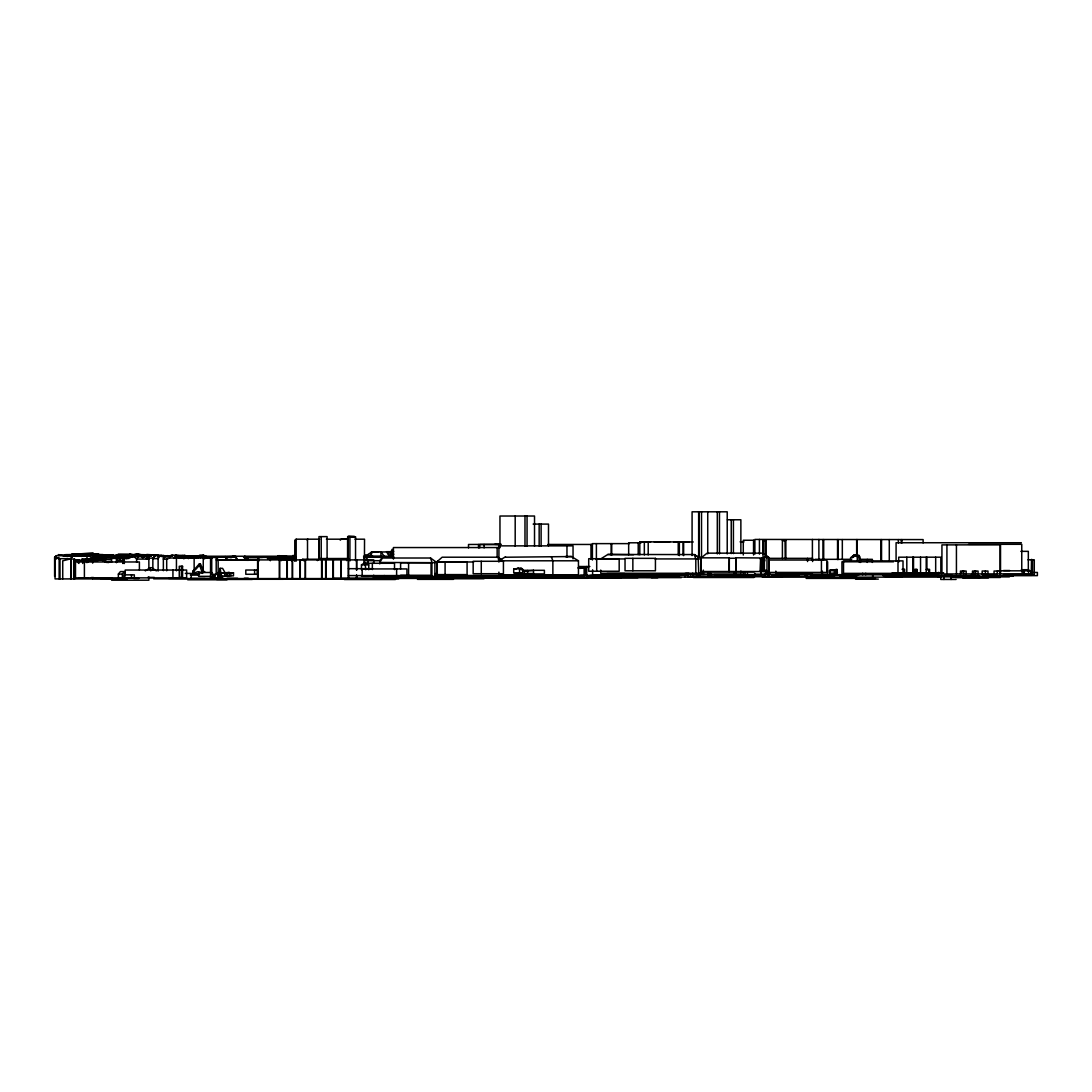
<?xml version="1.0" encoding="UTF-8"?>
<svg xmlns="http://www.w3.org/2000/svg" width="1092" height="1092" viewBox="0 0 1092 1092"><rect width="100%" height="100%" fill="white"/><g stroke="black" fill="none" stroke-linecap="round" stroke-linejoin="round"><path stroke-width="1.5" d="M319 539.189L319 559.186L318.987 536.622L327.095 536.622L327.095 558.749M141.987 557.562L146.205 556.442L148.826 558.394L148.894 568.823M435.312 573.464L434.903 576.494L434.903 562.175L438.192 561.343L434.903 562.175M853.371 557.084L853.616 555.418L858.858 555.364L860.032 557.084L860.032 562.407M119.533 561.083L119.943 559.65L122.509 561.083L117.172 561.083L119.943 559.65M225.184 572.918L222.577 568.331L220.079 568.331L218.55 577.845L210.565 577.845M505.337 557.234L571.334 556.551L565.192 556.565M783.073 540.513L785.858 540.513L785.858 558.654M370.27 556.47L372.249 551.951L390.936 551.951M86.009 560.728L87.51 555.896L90.486 555.61L91.892 558.462M245.509 556.879L250.969 557.33L249.085 556.647M729.087 571.525L729.306 557.835L700.859 557.848L700.859 571.525L769.15 571.525L769.15 557.766L762.899 553.153L707.07 553.153L701.214 557.848M73.696 578.91L73.696 560.66L74.543 558.954L70.693 559.09L72.277 555.896L90.486 555.61M86.009 558.913L82.269 558.927L81.354 560.728L73.696 560.66M389.981 553.439L392.233 549.221L393.68 551.61M390.294 557.125L391.823 554.286M761.479 571.525L761.929 557.998L764.373 557.848L764.809 560.892M174.665 558.258L175.948 555.896L189.189 555.978L191.059 556.893L188.998 556.729M179.279 558.34L180.617 555.896L185.504 556.797M188.384 558.654L189.721 556.224L196.082 557.562M183.879 558.845L185.34 556.224L180.63 556.333L198.99 556.47M91.564 559.09L93.735 555.378L96.833 556.319M169.519 557.944L171.171 555.173L175.962 555.173L184.971 557.22L182.951 557.398M174.024 558.422L175.962 555.173M128.092 556.893L129.825 554.053L143.434 555.937L151.324 555.569M92.178 558.367L93.407 556.374L146.56 556.47M760.087 571.525L760.605 557.971L736.049 557.78L735.735 571.525M137.783 557.78L139.326 555.405L151.433 555.896L140.663 555.937M144.567 555.405L143.079 557.739L144.745 555.514L150.682 555.992M391.741 554.995L390.008 552.006L392.233 552.006L393.762 554.381M346.587 560.592L348.662 558.503L350.123 560.674M852.47 557.084L853.616 555.418M149.754 555.514L147.652 558.449L146.096 558.572M379.757 560.715L382.323 557.289L367.595 557.289L365.151 560.633L379.757 560.715L379.757 563.868M169.915 556.442L155.364 555.418L152.853 558.749L158.122 558.558L160.497 555.418L168.127 556.005M72.154 557.289L72.673 554.354L74.625 554.367L71.54 554.381L71.54 557.289M317.335 560.592L319.738 558.503M123.915 577.941L123.915 574.856L134.33 574.856L134.33 577.941L118.359 577.941L118.359 574.078L120.42 571.58L124.406 571.58L125.02 577.941M122.345 577.941L122.345 574.078L124.406 571.58M364.66 556.265L365.82 554.872L368.878 554.872M192.233 557.575L192.82 556.865M974.938 571.061L972.467 573.914L972.467 571.061L978.063 571.061L978.063 573.914M962.912 571.048L960.441 573.914L960.441 571.048L966.161 571.048L966.161 573.914M192.793 573.409L192.793 571.239L199.126 564.114L200.478 564.114L203.931 571.703M195.195 569.997L200.478 564.114M155.719 555.064L150.559 555.064L147.652 558.176L152.853 558.135L155.719 555.064L163.759 556.019L161.247 556.483M766.993 571.525L766.993 557.289L767.731 556.524L768.945 557.698L768.945 571.525M764.373 571.525L764.373 557.275L767.731 556.524M340.226 540.185L341.55 538.861L348.02 538.861M65.37 555.664L56.306 555.664L54.6 557.289L54.6 576.399M130.139 556.565L107.521 557.234L108.681 556.429L132.118 556.661M200.409 557.698L203.344 555.091L207.384 556.824M189.667 557.193L198.949 557.534M86.896 562.653L89.394 560.524L91.946 560.933L89.394 560.524M107.412 556.333L108.449 555.487L108.449 556.333L113.5 555.705M177.477 555.951L179.047 555.896M319.669 539.189L296.178 539.189L294.785 540.24L294.785 561.356M306.961 539.885L307.889 539.189M66.612 555.978L63.814 555.978L69.792 556.019M852.47 557.698L855.705 555.337L859.131 557.357L853.821 555.337L850.572 557.698L850.572 561.083M244.745 556.715L249.208 556.715L247.12 557.48L248.485 560.087L259.336 560.087M70.871 556.565L71.581 556.06M145.304 570.898L150.095 567.703L151.938 567.703L156.32 570.898M230.617 557.739L231.968 557.439M600.723 558.927L607.821 554.477L694.266 554.572L698.443 557.179L694.266 554.572M196.396 557.316L199.891 555.132L203.344 555.091M366.735 556.197L366.407 557.562M271.185 558.886L278.733 557.684L281.135 559.527L291.796 559.65L289.257 557.684L270.338 557.507L270.338 560.715L268.769 557.398L243.625 557.425M505.487 556.797L498.921 560.797L578.46 560.797L578.46 574.993L498.921 574.993M361.466 569.751L361.466 564.837L365.056 562.667L368.755 564.837L368.755 569.751M551.283 556.661L552.866 560.797L552.866 574.993M277.423 556.538L278.856 555.678L284.93 556.278L278.856 555.678M67.131 556.579L69.588 555.132M280.576 556.497L282.132 555.678M300.218 560.674L302.784 559.268L320.174 559.213M782.404 558.654L782.404 540.513L783.264 540.062M829.893 573.232L829.893 570.379L835.039 570.406L836.909 569.437L836.909 573.218M829.893 570.379L836.909 569.437M225.675 557.766L231.572 557.125L227.109 557.179M164.114 556.292L161.889 556.429M284.63 558.312L294.813 556.388M273.164 558.749L283.551 558.34M211.725 574.105L211.725 557.357L212.53 557.016M211.725 557.357L217.008 557.016L218.154 561.861L218.154 575.784M55.924 558.667L59.009 557.425M182.555 556.292L185.162 555.35L175.853 555.35M165.042 556.551L167.622 555.637L169.751 556.415M167.035 556.278L172.754 555.35M355.542 560.606L355.542 536.964L347.666 536.609L347.666 559.186L347.666 539.189L348.13 542.519M354.245 536.281L347.666 536.609M111.575 562.257L111.575 557.37L112.626 557.37L112.626 558.394L117.636 556.729L141.51 556.47M122.877 563.486L123.191 558.381L123.191 563.404M108.19 556.524L113.35 554.913M181.245 556.415L182.009 556.183L176.945 556.415M190.445 574.023L197.952 571.717L202.047 572.945M229.224 557.425L234.084 556.101L237.66 560.169L248.485 560.305L244.799 556.101M175.73 556.347L178.487 555.61L182.323 556.401M513.718 569.055L521.102 567.922L522.672 569.355L522.672 572.781L513.718 572.781L513.718 569.055L516.939 569.041M62.735 578.91L62.735 560.838L71.103 558.722L70.693 578.91M179.675 556.415L182.719 555.61L187.619 556.415M96.956 560.742L100.054 559.937M86.172 559.391L92.097 557.889L105.61 557.889L99.631 559.404L86.172 559.391L86.172 560.182M76.276 554.013L69.943 555.091L74.365 554.013L93.393 553.289L79.156 553.849L79.156 555.692M274.829 558.449L289.257 557.684M263.472 557.166L262.517 556.729L277.614 556.743M533.538 573.518L524.337 573.518L524.337 571.225L533.538 570.488M285.026 558.613L289.694 557.562L296.028 557.562L293.079 558.367L296.15 558.381M126.249 558.613L128.064 558.217M100.3 556.306L113.268 554.709L105.16 556.388M111.575 561.616L108.872 561.616L108.872 562.353L101.597 559.541L92.67 561.138L95.4 561.138M218.673 576.003L229.252 575.962L229.252 572.467L226.358 573.041L226.358 575.962M127.3 557.138L129.484 556.838L125.102 557.452M220.42 575.962L220.42 573.041L229.252 572.467M126.481 557.234L129.225 557.234M86.486 555.255L98.075 554.013L91.864 555.186M190.895 557.562L195.195 557.275M278.392 555.965L278.392 556.865M108.872 561.616L106.115 562.107L108.872 562.353L106.429 562.353L100.423 559.541M364.332 557.166L393.884 557.043M372.317 551.856L368.236 554.217L368.045 557.166M274.501 558.49L281.135 557.507L281.135 560.715M106.688 556.333L105.501 556.36L108.586 555.992L95.577 556.429M116.871 555.282L120.243 554.859L103.549 556.333L104.245 556.347M67.404 555.268L71.567 554.791M72.154 555.009L88.889 554.381L86.2 554.367M669.915 541.796L654.258 541.973L655.091 541.796M579.907 568.372L584.124 567.936L584.124 575.907L546.478 575.907M110.074 557.398L113.159 557.084M376.221 557.016L379.866 556.647L366.885 556.647M100.218 555.05L102.498 554.818L98.225 554.818M211.944 556.934L213.964 556.743M93.107 556.319L99.577 556.456L98.935 554.436L87.155 554.381M227.395 572.781L224.775 573L224.775 575.839L233.497 575.839L233.497 572.781L227.395 572.781L227.395 575.839M220.42 573.041L233.497 572.781M114.851 557.016L128.788 556.292L130.439 557.739M119.765 557.016L128.788 556.292M208.326 556.743L205.91 556.934M211.343 557.166L215.342 556.852M288.22 557.589L291.851 557.343L276.617 557.507M272.891 557.589L276.59 557.343M213.745 557.466L224.734 557.043M227.6 557.043L235.886 556.51L237.66 560.278M213.8 557.097L205.883 557.466L235.886 556.51M202.511 557.275L210.592 557.07M192.793 571.239L194.144 571.171M201.406 557.152L208.149 556.934L194.24 557.166M209.732 557.452L225.184 556.715L227.027 559.991L217.062 559.991M225.184 556.715L196.656 556.934L187.701 558.217L193.325 557.766M437.264 561.902L436.855 575.484L504.381 575.484M596.027 558.995L624.501 558.927M110.551 556.729L125.389 556.197L120.243 556.21M227.873 557.234L226.795 556.688L226.795 558.108M272.782 558.394L267.404 558.449M689.298 541.973L679.361 542.001L679.361 555.637M195.577 557.152L197.87 557.111M64.756 555.965L73.109 555.869M67.663 555.91L87.51 555.896M195.877 556.333L200.614 556.265M140.936 556.142L139.189 556.019M108.258 557.043L113.336 556.975L108.818 556.374M211.739 557.261L221.144 557.138L206.388 557.166M517.922 567.922L519.533 569.396L522.672 569.355M220.652 556.784L233.865 556.756M363.581 557.261L371.184 557.152M729.087 558.285L735.735 558.217M244.103 556.947L250.355 556.893M217.704 556.824L211.684 556.879L214.837 557.316M218.223 556.824L224.542 556.811L221.54 556.729M227.423 556.797L225.375 556.811L232.378 556.824L228.815 556.811M257.139 556.77L271.089 556.784M247.993 556.879L243.489 556.879L260.196 556.784M272.7 556.784L278.31 556.743M261.438 556.784L262.353 556.784L261.247 556.784M263.295 556.852L265.806 556.879M198.703 575.088L190.445 575.143L193.12 573.778L199.713 573.778M385.544 576.494L382.459 576.494M182.432 556.865L185.681 556.784M230.849 557.179L231.832 557.166M244.062 557.234L262.421 557.411M102.307 554.941L97.406 554.954L104.941 555.077M92.097 578.91L55.064 578.91L55.064 557.207L60.005 559.172L60.005 578.91M112.626 558.394L123.191 558.381M122.877 558.476L128.979 558.462M727.422 519.765L740.867 519.765L740.867 553.576M533.155 524.092L548.498 524.092L548.498 545.986M326.399 539.189L348.02 539.189M354.996 539.189L364.537 539.189L364.428 563.295L394.512 563.281L394.512 569.587M923.109 542.915L923.109 539.585L754.886 539.434L754.886 554.122M753.63 540.253L743.283 540.253L743.283 555.009M782.404 540.513L785.858 540.513M639.803 554.859L639.803 541.837L693.256 541.973M740.089 541.85L744.034 541.85M641.14 542.792L628.664 542.792L628.664 554.709M1021.361 542.738L896.082 542.738L896.082 561.097M629.388 543.625L592.396 543.625L592.396 560.005M501.296 544.335L468.509 544.485L468.509 547.897M547.856 544.458L592.451 544.458M968.577 544.307L1021.757 544.307L1021.757 572.099M500.245 547.556L393.42 547.556L393.42 559.131M1020.829 551.351L1028.323 551.351L1028.323 572.072M375.593 551.747L378.801 551.747M391.864 554.818L389.748 551.692L386.595 551.692L389.967 556.62M67.922 555.364L58.286 554.64L61.248 555.432M71.54 554.381L98.935 554.436M65.561 554.627L73.164 554.586M98.321 554.668L103.153 554.668L104.368 556.633M78.037 554.804L87.865 554.709L87.865 555.61M694.348 554.818L695.809 558.927L695.809 573.273M71.076 555.159L76.235 555.159L65.015 555.132M97.325 555.05L111.548 555.036M116.08 555.173L124.529 555.173M93.735 555.378L78.351 555.378L81.763 556.429M100.273 555.282L103.59 555.241M131.777 555.227L148.335 555.937M853.821 555.337L855.705 555.337M102.02 555.487L108.449 555.487M160.961 555.814L164.414 555.814M105.828 556.019L111.657 555.992M171.676 555.951L155.364 555.418M189.871 556.046L195.263 556.046M295.236 556.019L283.797 556.019L286.814 556.333M92.97 556.142L103.808 556.606L102.02 555.773L108.122 555.773L109.773 556.565M163.554 556.224L172.727 556.21M177.163 556.224L200.983 556.237M204.381 556.237L282.623 556.251M363.554 556.197L390.021 556.197M176.153 556.347L178.883 556.347L176.003 556.183M189.257 556.715L189.994 557.289M226.795 556.688L233.224 556.688M189.025 557.002L193.939 557.002L189.517 556.92M205.255 556.934L233.633 556.865M250.696 556.784L295.618 556.934M377.45 557.166L381.067 556.824L381.872 557.998M243.68 557.166L252.143 557.166M291.851 557.016L292.82 557.016L292.82 555.582L295.113 555.582M501.897 559.991L498.157 557.207L442.137 557.207L436.855 561.916L473.751 561.984M194.54 557.234L201.365 557.234M247.024 557.466L257.93 557.466L259.336 559.964M364.196 557.698L366.857 557.166M116.161 557.985L104.382 557.985L99.631 559.568L111.425 559.568M111.575 557.37L117.458 557.944L117.458 561.738M212.517 557.985L166.694 557.985L166.694 570.816M244.581 558.053L248.089 558.067M436.008 561.957L430.548 558.012L382.459 558.012L379.757 562.462L434.916 562.68M768.468 558.34L812.625 558.34L812.625 561.547M244.594 558.558L247.638 558.558M318.973 558.558L348.662 558.503M58.968 558.667L71.103 558.667L71.103 578.91L70.98 575.58M70.352 558.913L71.103 558.913M655.063 558.927L701.214 558.927L701.214 573.273M55.064 557.207L60.005 559.172M124.324 563.54L124.324 558.544L133.988 556.442L136.636 559.09L148.894 559.09L148.826 558.394M815.028 559.322L851.733 559.322M860.032 559.322L872.358 559.336L872.358 562.421M79.279 560.059L74.693 559.759L75.717 560.728L79.279 560.059L78.255 559.759L78.255 562.953M216.189 559.896L373.737 559.896L373.737 563.295M1028.036 559.814L1034.274 559.814L1034.274 574.651L1003.425 574.651M89.994 560.182L78.911 560.182L78.911 563.458M768.932 560.032L826.862 560.032L826.862 572.426L767.253 572.426M893.543 561.793L841.946 561.793L841.946 574.092L893.543 574.092M106.538 562.325L109.145 562.325M361.466 564.837L368.755 564.837M578.623 566.516L589.871 566.516M580.48 567.048L587.66 567.048M577.859 567.922L584.124 567.936M348.416 568.673L372.468 568.673M362.175 568.932L406.92 568.932L406.92 575.58L348.416 575.58M902.06 569.301L904.599 569.301L904.599 573.491M926.207 569.423L929.579 569.423L929.579 573.491M1021.334 569.71L1028.828 569.71L1028.828 572.072M522.276 570.311L544.403 570.311L544.403 573.914L514.264 573.914M835.039 570.543L829.401 570.543L829.401 573.232L837.455 573.204L836.909 570.461M1003.521 570.529L1009.731 570.529M999.248 570.829L1030.725 570.829L1030.725 573.86L941.932 573.969L941.932 544.894L1000.518 544.812L1000.518 573.914M702.156 571.853L753.889 571.853M201.747 572.194L205.16 572.194M1033.769 572.454L1037.4 572.454L1037.4 575.634L1012.871 575.634M211.998 572.495L198.621 572.495L198.621 576.344L211.998 576.344M217.977 572.495L220.338 572.495M892.246 572.85L943.638 572.781M930.247 573L943.051 573M904.012 573.355L843.529 573.382L843.529 560.892L903.016 560.892L903.016 573.382M934.124 573.327L936.718 573.327M185.353 573.423L191.209 573.423L191.209 578.828M606.934 573.532L624.665 573.532M685.585 573.437L688.956 573.437M891.987 573.477L940.84 573.532L940.84 557.193L898.702 557.193L898.702 562.093M684.466 573.669L689.53 573.669M623.409 574.023L690.24 574.023M767.007 573.86L769.901 573.86M878.569 573.969L885.394 573.969M890.362 573.982L936.458 573.982M118.359 574.078L122.345 574.078M666.884 574.092L670.365 574.092M688.765 574.16L740.895 574.16L740.895 571.061M218.55 574.447L210.565 574.447L210.538 578.828M639.803 574.392L704.422 574.392M754.299 574.351L812.625 574.351M709.281 574.665L711.629 574.665M714.072 574.583L765.847 574.583L765.847 569.942M850.572 574.651L859.131 574.651M544.321 574.938L550.655 574.938M666.216 574.883L592.615 574.883L592.615 569.792M692.656 574.761L711.629 574.761M753.739 574.761L796.041 574.761M815.028 574.761L897.16 574.842M628.664 575.129L689.025 575.129M984.929 574.993L995.931 574.993M400.6 575.279L431.04 575.279L431.04 562.749L400.6 562.749L400.6 569.014M501.897 575.211L573.041 575.211M580.48 575.279L587.66 575.279M589.817 575.375L595.072 575.375M609.445 575.225L624.092 575.307M925.115 575.238L936.909 575.238L936.909 572.549M945.071 575.252L951.855 575.252M971.034 575.334L974.146 575.334M1006.865 575.293L1031.954 575.293M522.59 575.511L551.924 575.511M572.672 575.47L631.954 575.47M810.906 575.539L856.947 575.539M882.964 575.634L979.661 575.634M1012.475 575.853L982.609 575.853L991.522 575.853M367.799 575.907L394.512 575.907M500.969 575.975L516.38 575.975M608.517 576.044L611.493 576.044M710.646 576.071L754.818 576.071M771.716 576.085L817.963 576.085M361.466 576.303L368.755 576.303M445.427 576.303L451.733 576.303M475.648 576.33L485.025 576.33M502.675 576.33L548.498 576.33M773.955 576.153L776.139 576.153M781.831 576.126L783.906 576.126M789.502 576.139L791.673 576.139M797.078 576.235L799.33 576.235M804.995 576.167L807.165 576.167M927.19 576.112L962.898 576.112M987.81 576.276L1013.13 576.276M217.977 576.344L220.338 576.344M373.273 576.494L524.952 576.535M592.396 576.385L676.016 576.385M771.703 576.385L776.18 576.385M962.093 576.344L989.748 576.344M372.932 576.685L416.011 576.685M417.526 576.631L464.55 576.617M782.391 576.781L692.697 576.576L692.697 573.218M965.096 576.74L978.446 576.74M503.344 576.863L528.883 576.863M675.347 576.986L678.815 576.986M687.441 576.931L690.799 576.931L690.799 573.832M697.774 576.972L701.296 576.972M709.896 576.958L713.431 576.958M885.489 576.972L901.664 577.013M938.001 576.835L992.082 576.835M1000.286 576.849L1009.418 576.849M218.523 577.081L222.877 577.081M528.883 577.204L649.494 577.204M659.977 577.067L713.936 577.067M762.366 577.218L834.602 577.108M939.857 577.108L839.925 577.177L839.925 574.392M147.652 577.409L154.341 577.409M393.42 577.313L513.95 577.327M587.046 577.299L607.753 577.436M646.218 577.286L652.702 577.286M813.567 577.258L816.98 577.258M819.996 577.409L857.097 577.409M950.9 577.354L965.096 577.354M978.173 577.477L1000.327 577.477M91.114 577.586L93.462 577.504M537.51 577.627L578.037 577.627M585.735 577.668L637.96 577.668M651.31 577.613L681.353 577.613M693.393 577.491L753.971 577.491M955.828 577.545L979.879 577.545M586.308 577.723L657.821 577.709M962.748 577.914L988.41 577.914M591.987 578.009L621.02 578.009M78.911 578.214L88.561 578.214M91.373 578.2L98.799 578.2M100.068 578.364L112.476 578.364M119.792 578.351L124.734 578.351M190.445 578.378L209.691 578.378M227.027 578.296L237.66 578.296M244.267 578.269L248.307 578.269M333.592 578.241L587.824 578.282M133.633 578.473L138.848 578.473M168.646 578.432L205.16 578.61M210.456 578.569L373.737 578.569L373.737 575.17M394.881 578.419L440.499 578.419M806.128 578.391L875.484 578.391M153.672 578.828L259.336 578.76M280.166 578.815L305.077 578.815M434.725 578.746L484.002 578.746M249.508 579.074L381.872 578.883M394.035 578.869L398.689 578.869M92.67 579.074L127.109 579.183M251.815 579.279L283.333 579.279M296.178 579.183L364.537 579.183M855.527 579.115L878.309 579.115M216.571 579.456L252.238 579.456M344.239 579.511L395.468 579.511M417.458 579.361L453.48 579.361M956.114 579.456L940.758 579.456L940.758 576.303M187.701 579.784L227.027 579.784M111.575 580.193L148.894 580.193L148.812 576.931M130.207 554.463L117.881 554.422L131.177 554.436M134.698 554.477L139.189 554.477L137.019 554.463M134.589 554.449L155.201 555.009L146.71 554.477M225.826 556.743L228.965 556.756M229.88 556.743L233.101 556.756M260.77 556.852L268.687 556.784M264.305 556.879L265.67 556.879M286.991 558.326L295.932 558.34M225.252 556.51L227.027 559.882L237.66 559.896M524.337 571.225L527.313 571.225M994.02 575.853L994.894 575.853M673.805 541.96L683.92 541.823M136.009 554.449L140.336 554.463M135.777 554.463L136.555 554.463M227.109 556.865L228.228 556.865M764.373 557.275L766.993 557.289M184.371 555.937L188.397 556.415M348.635 536.281L355.542 536.964M760.087 558.817L761.479 558.817M370.98 557.166L368.209 557.166M375.484 557.166L372.904 557.166M209.323 557.193L216.23 557.275M82.719 563.458L82.719 559.732L92.67 559.814L95.4 560.933M607.821 554.49L633.537 554.736M183.142 557.944L178.61 557.889L183.633 556.852L186.514 557.534L185.271 556.47L185.271 557.616M221.034 556.797L225.839 556.865M167.799 559.213L163.363 559.077L166.216 555.951L171.99 556.265M91.66 554.436L103.153 554.668M67.622 556.019L62.845 555.787M367.567 556.183L373.027 556.497M639.803 541.837L650.791 541.741L644.853 541.932L649.576 541.973M136.636 555.528L143.107 555.937M150.559 555.064L154.668 555.323M139.326 555.405L146.178 555.896M216.953 556.77L218.796 557.398M126.535 556.893L130.139 557.234M125.621 556.306L129.225 556.661M112.626 557.37L117.458 557.944M164.646 556.442L158.122 555.446L158.122 571.075M175.948 555.896L179.061 556.47M189.639 557.016L192.588 557.562M292.82 555.582L295.099 556.033M161.193 555.418L164.305 556.292M276.18 557.725L279.142 558.681M82.719 559.732L83.838 560.182M377.3 551.856L371.307 552.02L371.307 556.824M571.321 556.483L578.46 560.797M98.758 555.61L100.259 556.579M70.352 555.869L71.43 556.633M765.096 556.524L766.311 557.684M88.452 554.436L90.226 556.347M202.962 556.715L204.614 558.899M384.671 556.906L380.931 551.801L380.931 556.033M386.595 551.801L389.967 556.429M390.008 552.006L392.397 555.337M302.784 559.268L303.863 560.824M289.694 557.562L291.796 561.329M257.821 557.398L259.336 560.742M199.126 564.114L202.621 573.409M785.025 540.076L785.216 558.654M701.214 558.927L700.573 557.166L698.129 557.152L698.743 573.273M430.548 558.012L431.927 562.312L431.927 576.494M365.056 562.667L365.752 569.751M220.079 568.331L221.485 576.003M70.257 555.596L69.943 554.572L70.257 555.637M119.738 559.65L120.147 561.083M150.095 567.703L150.778 570.898M762.899 553.153L763.758 571.525M858.858 555.364L859.131 561.902M498.157 557.207L498.907 562.025M1032.5 574.651L1032.5 559.814L1031.517 559.391L1031.244 574.651M1024.296 570.829L1024.296 573.86M1023.354 569.71L1023.354 572.072M1022.876 569.71L1022.876 572.072M1000.095 544.894L1000.095 573.969M999.808 573.914L999.808 571.048L994.061 571.048L994.061 573.914M997.242 571.048L997.242 573.914M987.973 573.914L987.973 571.034L982.158 571.034L982.158 573.914M985.38 571.034L985.38 573.914M982.609 573.163L982.609 576.344M975.606 571.061L975.606 573.914M963.676 571.048L963.676 573.914M956.428 544.812L956.428 573.914M951.091 576.358L951.091 579.456M946.928 544.812L946.928 573.914M943.898 576.303L943.898 579.456M941.304 572.467L941.304 575.634M938.779 572.263L938.779 575.634M935.68 557.193L935.68 573.532M928.883 569.423L928.883 573.491M926.917 557.193L926.917 570.256M926.207 557.193L926.207 573.532M920.542 557.193L920.542 573.532M917.13 573.464L917.13 569.41L914.7 569.41L914.7 573.464M916.488 569.41L916.488 573.464M915.328 569.41L915.328 573.464M913.526 557.193L913.526 573.532M912.776 557.193L912.776 573.532M906.81 557.193L906.81 573.532M903.889 569.301L903.889 573.491M901.951 539.585L901.951 542.915M901.241 539.585L901.241 542.915M898.375 539.585L898.375 542.915M897.993 560.892L897.993 573.382M889.284 539.585L889.284 561.206M885.926 574.392L885.926 577.177M881.544 539.585L881.544 561.206M880.971 539.585L880.971 561.206M872.658 574.392L872.658 577.177M867.294 559.336L867.294 562.421M865.751 573.259L865.751 574.761M862.68 573.259L862.68 574.761M860.564 559.336L860.564 562.421M857.152 539.585L857.152 556.224M857.261 557.357L857.261 561.083M856.66 539.585L856.66 556.224M842.328 539.585L842.328 559.541M838.206 539.585L838.206 559.541M837.55 539.585L837.55 559.541M835.039 570.406L835.039 573.232M834.479 570.543L834.479 573.232M827.627 561.807L827.627 574.215L775.839 574.215L775.839 571.116M823.696 539.585L823.696 559.541M822.986 539.585L822.986 559.541M822.344 571.116L822.344 574.215M821.43 560.032L821.43 572.426M818.877 539.434L818.904 559.541M812.407 539.434L812.407 560.646M807.561 558.34L807.561 561.547M768.932 573.559L768.932 576.781M768.263 573.559L768.263 576.781M766.147 557.097L766.147 540.499L762.762 540.499L762.762 553.78M765.315 540.499L765.315 557.097M764.891 573.559L764.891 576.781M763.554 540.499L763.554 553.78M761.929 557.998L761.929 571.525M760.865 569.942L760.865 574.583M759.431 539.434L759.431 554.122M754.818 573.204L754.968 576.576M753.548 540.253L753.548 555.009M747.447 573.204L747.447 576.071M745.003 573.204L745.003 576.071M743.161 573.204L743.161 576.071M736.049 557.78L736.049 571.525M735.612 571.061L735.612 574.16M733.92 573.204L733.92 576.071M733.414 519.765L733.414 553.576M731.244 519.765L731.244 553.576M729.306 557.835L729.306 571.525M727.217 553.903L727.217 511.807L692.082 511.807L692.082 555.582M719.478 511.807L719.478 553.903M717.308 511.807L717.308 553.903M710.646 573.204L710.824 576.644M710.155 573.327L710.155 576.644M707.985 573.327L707.985 576.644M707.739 511.807L707.739 553.903M703.33 570.092L703.33 573.273L600.723 573.273L600.723 570.092M701.514 511.807L701.514 557.275M699.685 573.286L699.685 576.617M699.126 511.807L699.126 557.275M699.071 573.286L699.071 576.617M698.648 511.807L698.648 557.275M696.71 573.286L696.71 576.617M685.148 574.774L685.148 577.067M683.633 542.001L683.633 555.637M683.073 541.973L683.073 554.941M678.228 541.96L678.228 554.927M648.211 541.973L648.211 554.941M644.335 541.973L644.335 554.941M638.219 542.792L638.219 554.709M632.855 558.353L632.855 570.788M611.725 543.625L611.725 555.091M611.124 543.625L611.124 555.091M596.696 558.722L596.696 571.239M596.396 543.625L596.396 560.005M590.977 544.458L590.977 559.186M586.704 566.516L586.704 575.47M585.435 567.048L585.435 575.279M573.041 558.899L573.041 545.863L498.921 545.863L498.921 558.899M566.966 545.863L566.966 557.275M541.113 524.092L541.113 545.986M539.161 524.092L539.161 545.986M534.52 546.177L534.52 516.025L499.959 516.025L499.959 546.177M533.538 570.311L533.538 573.914M527.613 570.488L527.613 573.518M527.054 516.025L527.054 546.177M524.979 516.025L524.979 546.177M519.533 569.396L519.533 572.781M515.192 516.025L515.192 546.177M498.907 572.126L498.907 575.484M498.798 544.526L498.798 547.897M497.147 547.556L497.147 557.48M494.785 544.335L499.863 544.539L479.729 544.498L479.729 547.87M484.111 544.526L484.111 547.897M481.272 561.288L481.272 573.71M478.514 544.485L478.514 547.897M445.086 562.011L445.086 574.597M437.264 562.134L437.264 576.494M408.585 562.749L408.585 575.279M396.614 568.932L396.614 575.58M389.748 551.692L389.748 552.402M384.275 575.498L384.275 578.241M372.345 563.281L372.345 569.587M368.113 559.896L368.113 563.295M364.196 557.166L364.25 563.295M362.175 568.673L362.175 575.58M356.702 559.896L356.702 570.079M356.702 575.17L356.702 578.569M356.511 559.896L356.511 570.079M356.511 575.17L356.511 578.569M349.918 536.936L349.918 560.592M348.525 559.896L348.525 578.569M348.375 559.896L348.375 578.569M347.857 539.189L347.857 559.186M341.264 559.896L341.264 578.569M340.991 559.896L340.991 578.569M333.36 559.896L333.36 578.569M333.156 559.896L333.156 578.569M326.003 559.896L326.003 578.569M325.648 559.896L325.648 578.569M321.894 559.896L321.894 578.569M321.594 559.896L321.594 578.569M321.212 536.622L321.212 558.749M307.507 539.189L307.507 559.186M305.46 559.896L305.46 578.569M305.282 559.896L305.282 578.569M300.286 559.896L300.286 578.569M300.068 559.896L300.068 578.569M296.178 539.189L296.178 561.152M292.519 559.896L292.519 578.569M292.342 559.896L292.342 578.569M287.292 559.896L287.292 578.569M287.046 559.896L287.046 578.569M279.566 559.896L279.566 578.569M279.443 559.896L279.443 578.569M257.944 559.896L257.944 578.569M257.603 559.896L257.603 578.569M254.6 570.024L254.6 574.283M230.862 573L230.862 575.839M225.675 556.743L225.675 558.094M218.373 574.447L218.373 577.845M216.202 557.357L216.202 574.105M215.151 574.447L215.151 577.845M213.909 574.447L213.909 577.845M212.913 574.447L212.913 577.845M210.538 557.985L210.538 573.477M203.249 557.985L203.249 572.413M194.144 557.985L194.144 570.816M181.381 566.27L181.381 577.409M176.44 557.985L176.44 570.816M172.932 570.038L172.932 577.859M163.363 555.446L163.363 570.693M152.853 558.135L152.853 569.915M139.394 569.915L139.394 561.971L75.498 561.971L75.498 577.873L186.623 577.859L186.623 570.038L125.211 570.038L125.211 574.733M136.636 559.09L136.636 562.339M131.49 574.856L131.49 577.941M126.481 556.429L126.535 557.234M116.394 557.944L116.394 562.708M92.67 559.814L92.67 563.158M84.398 561.971L84.398 577.873M83.224 553.808L83.224 555.692M82.269 558.927L82.269 560.728M81.231 553.808L81.231 555.692M80.685 553.835L80.685 555.692M77.273 555.692L77.163 553.958L77.163 555.692M74.87 573.75L74.87 574.706M74.543 558.954L74.693 578.91M59.145 559.172L59.145 578.91M56.306 555.664L56.306 558.845M203.576 557.234L211.179 557.234L203.576 557.234M655.432 558.353L625.034 558.353L625.034 570.788L655.432 570.788L655.432 558.353M619.178 558.722L588.711 558.722L588.711 571.239L619.178 571.239L619.178 558.722M503.426 561.288L473.164 561.288L473.164 573.71L503.426 573.71L503.426 561.288M467.089 562.011L437.059 562.011L437.059 574.597L467.089 574.597L467.089 562.011M182.569 566.27L179.265 566.27L179.265 577.409L182.569 577.409L182.569 566.27M257.33 570.024L245.796 570.024L245.796 574.283L257.33 574.283L257.33 570.024M366.857 557.698L365.997 556.934L366.857 557.698"/></g></svg>
